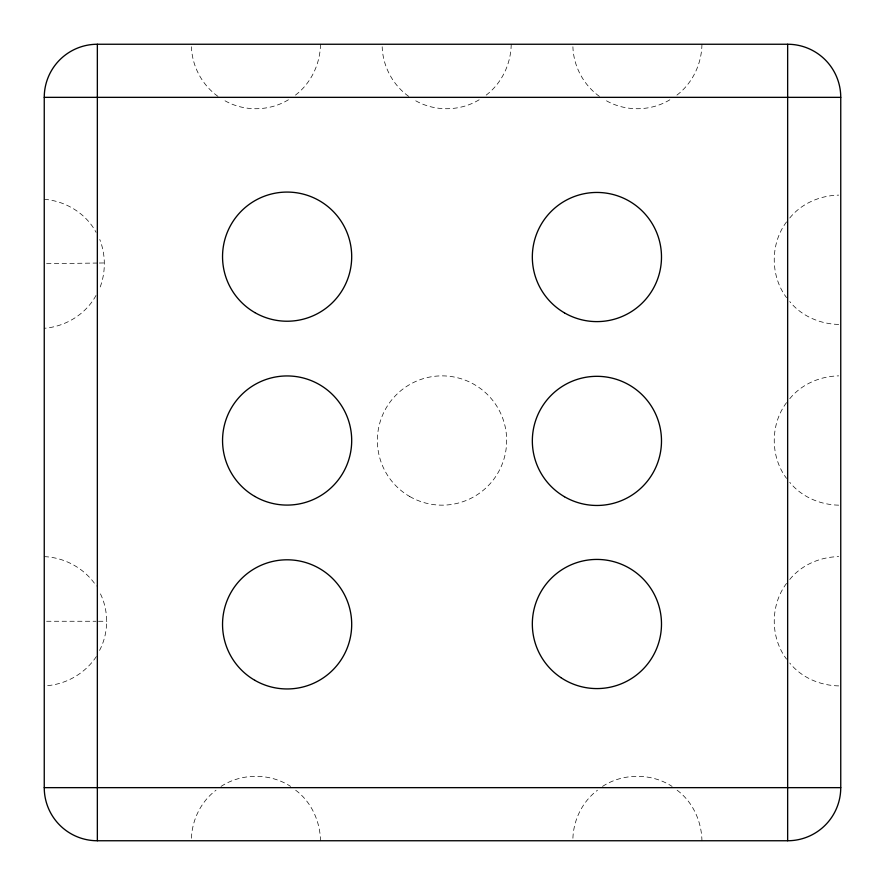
<?xml version="1.0" encoding="UTF-8"?>
<svg xmlns="http://www.w3.org/2000/svg" width="885" height="885" viewBox="0 0 885 885"><rect width="100%" height="100%" fill="white"/><g stroke="black" fill="none" stroke-linecap="round" stroke-linejoin="round"><path stroke-width="0.66" stroke-dasharray="4.42 3.32" d="M191.448 838.228C192.078 819.687 201.127 801.401 216.017 790.216M320.481 44.25C320.226 64.561 310.414 84.617 293.72 96.388M511.209 44.25C510.955 64.561 501.142 84.617 484.449 96.388M572.905 838.228C573.535 819.687 582.584 801.401 597.475 790.216M701.938 44.25C701.683 64.561 691.871 84.617 675.178 96.388M100.237 286.928C105.835 271.662 105.691 254.626 99.773 239.481M96 295.446C85.801 314.286 65.49 326.631 44.25 328.28M99.551 650.409C108.988 632.642 108.988 609.865 99.551 592.109M96.354 656.526C84.86 673.894 65.07 685.045 44.25 685.864M786.544 221.903C770.149 243.607 770.149 275.943 786.544 297.648M789.763 217.987C801.478 203.417 820.174 195.496 838.681 195.131M786.544 402.642C770.149 424.346 770.149 456.682 786.544 478.387M789.763 398.726C801.478 384.156 820.174 376.236 838.681 375.871M786.544 583.381C770.149 605.086 770.149 637.421 786.544 659.126M789.763 579.465C801.478 564.895 820.174 556.986 838.681 556.621M288.399 99.784C268.896 111.709 242.789 111.709 223.285 99.784M479.128 99.784C459.625 111.709 433.517 111.709 414.014 99.784M669.856 99.784C650.353 111.709 624.246 111.709 604.743 99.784M221.051 786.411C241.738 772.959 269.947 772.959 290.645 786.411M602.508 786.411C623.195 772.959 651.404 772.959 672.091 786.411M46.606 263.697L97.306 263.044M99.33 263.022L104.463 262.956M46.617 621.259L96.034 621.259M98.501 621.259L106.82 621.259M838.681 324.419C820.174 324.054 801.478 316.133 789.763 301.564M838.681 505.158C820.174 504.793 801.478 496.872 789.763 482.303M838.681 685.897C820.174 685.532 801.478 677.611 789.763 663.042M44.25 556.643C65.07 557.473 84.86 568.612 96.354 585.992M44.25 199.291C65.545 200.961 86.033 213.351 96.078 232.368M599.433 96.388C583.569 85.093 573.491 66.242 572.905 46.772M408.704 96.388C392.84 85.093 382.762 66.242 382.176 46.772M217.975 96.388C202.112 85.093 192.034 66.242 191.448 46.772M677.136 790.216C692.822 801.91 701.606 821.369 701.938 840.75M295.678 790.216C311.365 801.91 320.149 821.369 320.481 840.75M409.7 496.496A64.638 64.638 0 0 0 506.662 440.52A64.638 64.638 0 0 0 409.7 384.533A64.638 64.638 0 0 0 409.7 496.496"/><path stroke-width="1.33" d="M97.35 44.25L787.65 44.25A53.1 53.1 0 0 1 840.75 97.35L840.75 787.65A53.1 53.1 0 0 1 787.65 840.75L97.35 840.75A53.1 53.1 0 0 1 44.25 787.65L44.25 97.35A53.1 53.1 0 0 1 97.35 44.25L97.35 840.75M44.25 97.35L840.75 97.35M44.25 787.65L840.75 787.65M787.65 44.25L787.65 840.75M560.847 677.578A64.583 64.583 0 0 0 661.338 628.45A64.583 64.583 0 0 0 568.557 565.98A64.583 64.583 0 0 0 560.847 677.578M564.486 312.881A64.583 64.583 0 0 0 661.493 257.181A64.583 64.583 0 0 0 564.763 201.017A64.583 64.583 0 0 0 564.486 312.881M564.486 496.739A64.583 64.583 0 0 0 661.493 441.051A64.583 64.583 0 0 0 564.763 384.887A64.583 64.583 0 0 0 564.486 496.739M254.836 680.311A64.583 64.583 0 0 0 351.699 624.379A64.583 64.583 0 0 0 254.836 568.447A64.583 64.583 0 0 0 254.836 680.311M254.836 312.582A64.583 64.583 0 0 0 351.699 256.65A64.583 64.583 0 0 0 254.836 200.718A64.583 64.583 0 0 0 254.836 312.582M254.836 496.441A64.583 64.583 0 0 0 351.699 440.52A64.583 64.583 0 0 0 254.836 384.588A64.583 64.583 0 0 0 254.836 496.441"/></g></svg>
